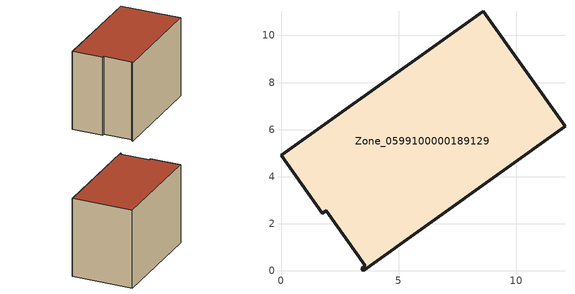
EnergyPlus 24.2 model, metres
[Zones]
Zone_0599100000189129
 floor ground (C_G): 1.92,2.56 1.76,2.44 0,4.9 8.59,11.03 12.07,6.15 3.5,0 3.43,0.1 3.58,0.2 z0
 wall outside (C_F): 3.5,0 12.07,6.15 8.59,11.03 0,4.9 1.76,2.44 1.92,2.56 3.58,0.2 3.43,0.1 3.5,0 z0:7.84
 roof outside (C_R): 1.76,2.44 1.92,2.56 3.58,0.2 3.43,0.1 3.5,0 12.07,6.15 8.59,11.03 0,4.9 z7.84
[BUILDING]
Pand.0599100000189129: North Axis=0; Terrain=City; Loads Convergence Tolerance Value=0.04; Temperature Convergence Tolerance Value=0.4; Solar Distribution=FullExterior; Maximum Number of Warmup Days=25; Minimum Number of Warmup Days=1
[Site:Location]
Rotterdam.The.Hague.AP_ZH_NLD Design_Conditions: Latitude=51.96; Longitude=4.45; Time Zone=1; Elevation=-4.5
[SITE:GROUNDTEMPERATURE:BUILDINGSURFACE]
18, 18, 18, 18, 18, 18, 18, 18, 18, 18, 18, 18
[MATERIAL] Thermal Absorptance=0.9; Solar Absorptance=0.7; Visible Absorptance=0.7
Name | Roughness | Thickness | Conductivity | Density | Specific Heat
G.TI.1975-1991 | MediumSmooth | 0.15 | 0.288461 | 540 | 1210
F.TI.1975-1991 | Rough | 0.3 | 0.230769 | 1920 | 840
R.TI.1975-1991 | MediumRough | 0.2 | 0.153846 | 1500 | 1000
[CONSTRUCTION]
C_G: G.TI.1975-1991
C_F: F.TI.1975-1991
C_R: R.TI.1975-1991
[ZONE]
Zone_0599100000189129: Type=1; Multiplier=1; Ceiling Height=Autocalculate; Volume=Autocalculate; Floor Area=autocalculate; Part of Total Floor Area=Yes
[ZONEINFILTRATION:DESIGNFLOWRATE]
Infil_Zone_0599100000189129: Zone or ZoneList or Space or SpaceList=Zone_0599100000189129; Schedule=AlwaysOn; Design Flow Rate Calculation Method=Flow/Area; Flow Rate per Floor Area=0.003; Constant Term Coefficient=1; Temperature Term Coefficient=0; Velocity Term Coefficient=0; Velocity Squared Term Coefficient=0
[HVACTEMPLATE:ZONE:IDEALLOADSAIRSYSTEM]
Zone_0599100000189129: Maximum Heating Supply Air Temperature=50; Minimum Cooling Supply Air Temperature=13; Maximum Heating Supply Air Humidity Ratio=0.0156; Minimum Cooling Supply Air Humidity Ratio=0.0077; Heating Limit=NoLimit; Cooling Limit=NoLimit; Dehumidification Control Type=ConstantSensibleHeatRatio; Cooling Sensible Heat Ratio=0.7; Dehumidification Setpoint=60; Humidification Control Type=None; Humidification Setpoint=30; Outdoor Air Method=None; Outdoor Air Flow Rate per Person=0.00944; Outdoor Air Flow Rate per Zone Floor Area=0; Outdoor Air Flow Rate per Zone=0; Demand Controlled Ventilation Type=None; Outdoor Air Economizer Type=NoEconomizer; Heat Recovery Type=None; Sensible Heat Recovery Effectiveness=0.7; Latent Heat Recovery Effectiveness=0.65
[ZONECONTROL:THERMOSTAT]
ThermostatControl_Zone_0599100000189129: Zone or ZoneList=Zone_0599100000189129; Control Type Schedule=DualSetpointControlType; Control 1=Thermostat_Zone_0599100000189129; Temperature Difference Between Cutout And Setpoint=0
[THERMOSTATSETPOINT:DUALSETPOINT]
Thermostat_Zone_0599100000189129: Heating Setpoint Temperature Schedule=HeatingSetpoint_Zone_0599100000189129; Cooling Setpoint Temperature Schedule=CoolingSetpoint_Zone_0599100000189129
[SCHEDULE:COMPACT]
HeatingSetpoint_Zone_0599100000189129: Through: 12/31, For: AllDays, Until: 24:00, 21
CoolingSetpoint_Zone_0599100000189129: Through: 12/31, For: AllDays, Until: 24:00, 24
DualSetpointControlType: Through: 12/31, For: AllDays, Until: 24:00, 4
AlwaysOn: Through: 12/31, For: AllDays, Until: 24:00, 1
